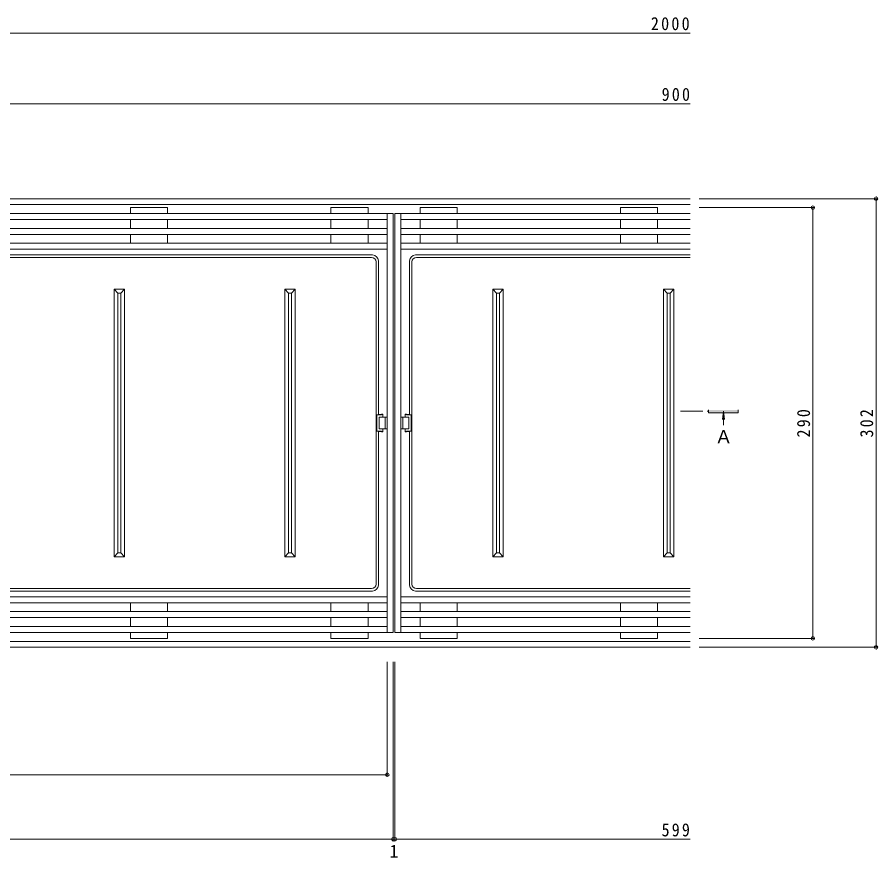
# Model space of a CAD drawing. Units: millimetres at full size, sheet at 1:3. Extents: x -1121 to 1153, y -824 to 816.
# Drawn here: x -542 to 38, y -12 to 554 of the extents above; entities that cross this region are included whole.
import ezdxf
from ezdxf.enums import TextEntityAlignment as Align

# ---------------------------------------------------------------- set-up
doc = ezdxf.new("R2010")
doc.units = ezdxf.units.MM
doc.header["$LTSCALE"] = 3
doc.header["$PDMODE"] = 32
doc.header["$PDSIZE"] = 2.4
doc.linetypes.add('CHAIN1', pattern=[8, 5, -1, 1, -1])
for name, color, linetype, lineweight in [('4-1', 2, 'Continuous', 9), ('4-2', 3, 'Continuous', 9), ('4-4', 7, 'Continuous', 9), ('4-5', 7, 'Continuous', 9)]:
    doc.layers.add(name, color=color, linetype=linetype, lineweight=lineweight)
doc.styles.add('ＭＳ ゴシック', font='')
doc.styles.get('ＭＳ ゴシック').set_extended_font_data('MS Gothic')

msp = doc.modelspace()

# ---------------------------------------------------------------- linework, layer by layer
at = {"layer": '4-1'}
for p, q in [((-88.68, 431.873), (-888.18, 431.873)), ((-88.68, 427.873), (-888.18, 427.873)), ((-888.18, 133.873), (-88.68, 133.873)), ((-888.18, 129.873), (-88.68, 129.873))]:
    msp.add_line(p, q, dxfattribs=at)
at = {"layer": '4-2'}
for p, q in [((-440.68, 425.873), (-465.68, 425.873)), ((-465.68, 425.873), (-465.68, 421.873)), ((-440.68, 425.873), (-440.68, 421.873)), ((-305.68, 425.873), (-330.68, 425.873)), ((-330.68, 425.873), (-330.68, 421.873)), ((-305.68, 425.873), (-305.68, 421.873)), ((-270.68, 425.873), (-245.68, 425.873)), ((-270.68, 425.873), (-270.68, 421.873)), ((-245.68, 425.873), (-245.68, 421.873)), ((-135.68, 425.873), (-110.68, 425.873)), ((-135.68, 425.873), (-135.68, 421.873)), ((-110.68, 425.873), (-110.68, 421.873)), ((-887.68, 421.873), (-288.68, 421.873)), ((-883.68, 417.873), (-292.68, 417.873)), ((-465.68, 417.873), (-465.68, 411.873)), ((-440.68, 417.873), (-440.68, 411.873)), ((-330.68, 417.873), (-330.68, 411.873)), ((-305.68, 417.873), (-305.68, 411.873)), ((-292.68, 139.873), (-292.68, 421.873)), ((-288.68, 139.873), (-288.68, 421.873)), ((-287.68, 421.873), (-88.68, 421.873)), ((-287.68, 139.873), (-287.68, 421.873)), ((-283.68, 139.873), (-283.68, 421.873)), ((-283.68, 417.873), (-88.68, 417.873)), ((-270.68, 417.873), (-270.68, 411.873)), ((-245.68, 417.873), (-245.68, 411.873)), ((-135.68, 417.873), (-135.68, 411.873)), ((-110.68, 417.873), (-110.68, 411.873)), ((-883.68, 411.873), (-292.68, 411.873)), ((-283.68, 411.873), (-88.68, 411.873)), ((-883.68, 407.873), (-292.68, 407.873)), ((-465.68, 407.873), (-465.68, 401.873)), ((-440.68, 407.873), (-440.68, 401.873)), ((-330.68, 407.873), (-330.68, 401.873)), ((-305.68, 407.873), (-305.68, 401.873)), ((-283.68, 407.873), (-88.68, 407.873)), ((-270.68, 407.873), (-270.68, 401.873)), ((-245.68, 407.873), (-245.68, 401.873)), ((-135.68, 407.873), (-135.68, 401.873)), ((-110.68, 407.873), (-110.68, 401.873)), ((-883.68, 401.873), (-292.68, 401.873)), ((-283.68, 401.873), (-88.68, 401.873)), ((-883.68, 397.873), (-292.68, 397.873)), ((-873.663, 394.003), (-302.698, 394.003)), ((-283.68, 397.873), (-88.68, 397.873)), ((-273.662, 394.003), (-88.68, 394.003)), ((-873.091, 392.353), (-303.269, 392.353)), ((-300.269, 389.353), (-300.269, 172.392)), ((-298.698, 390.003), (-298.698, 286.539)), ((-277.662, 390.003), (-277.662, 286.539)), ((-276.091, 389.353), (-276.091, 172.392)), ((-273.091, 392.353), (-88.68, 392.353)), ((-469.68, 370.873), (-476.68, 370.873)), ((-476.68, 370.873), (-474.18, 368.373)), ((-476.68, 190.873), (-476.68, 370.873)), ((-469.68, 370.873), (-472.18, 368.373)), ((-469.68, 190.873), (-469.68, 370.873)), ((-354.68, 370.873), (-361.68, 370.873)), ((-361.68, 370.873), (-359.18, 368.373)), ((-361.68, 190.873), (-361.68, 370.873)), ((-354.68, 370.873), (-357.18, 368.373)), ((-354.68, 190.873), (-354.68, 370.873)), ((-221.68, 370.873), (-214.68, 370.873)), ((-221.68, 370.873), (-219.18, 368.373)), ((-221.68, 190.873), (-221.68, 370.873)), ((-214.68, 370.873), (-217.18, 368.373)), ((-214.68, 190.873), (-214.68, 370.873)), ((-106.68, 370.873), (-99.68, 370.873)), ((-106.68, 370.873), (-104.18, 368.373)), ((-106.68, 190.873), (-106.68, 370.873)), ((-99.68, 370.873), (-102.18, 368.373)), ((-99.68, 190.873), (-99.68, 370.873)), ((-472.18, 368.373), (-474.18, 368.373)), ((-474.18, 193.373), (-474.18, 368.373)), ((-472.18, 193.373), (-472.18, 368.373)), ((-357.18, 368.373), (-359.18, 368.373)), ((-359.18, 193.373), (-359.18, 368.373)), ((-357.18, 193.373), (-357.18, 368.373)), ((-219.18, 368.373), (-217.18, 368.373)), ((-219.18, 193.373), (-219.18, 368.373)), ((-217.18, 193.373), (-217.18, 368.373)), ((-104.18, 368.373), (-102.18, 368.373)), ((-104.18, 193.373), (-104.18, 368.373)), ((-102.18, 193.373), (-102.18, 368.373)), ((-299.698, 275.373), (-299.698, 286.373)), ((-298.18, 276.873), (-298.18, 284.873)), ((-292.68, 284.873), (-298.18, 284.873)), ((-295.69, 286.873), (-295.69, 284.873)), ((-294.18, 276.873), (-294.18, 284.873)), ((-283.68, 284.873), (-278.18, 284.873)), ((-282.18, 276.873), (-282.18, 284.873)), ((-280.67, 286.873), (-280.67, 284.873)), ((-278.18, 276.873), (-278.18, 284.873)), ((-276.662, 275.373), (-276.662, 286.373)), ((-298.698, 171.742), (-298.698, 275.207)), ((-292.68, 276.873), (-298.18, 276.873)), ((-295.69, 274.873), (-295.69, 276.873)), ((-283.68, 276.873), (-278.18, 276.873)), ((-280.67, 274.873), (-280.67, 276.873)), ((-277.662, 171.742), (-277.662, 275.207)), ((-476.68, 190.873), (-474.18, 193.373)), ((-472.18, 193.373), (-474.18, 193.373)), ((-469.68, 190.873), (-472.18, 193.373)), ((-361.68, 190.873), (-359.18, 193.373)), ((-357.18, 193.373), (-359.18, 193.373)), ((-354.68, 190.873), (-357.18, 193.373)), ((-221.68, 190.873), (-219.18, 193.373)), ((-219.18, 193.373), (-217.18, 193.373)), ((-214.68, 190.873), (-217.18, 193.373)), ((-106.68, 190.873), (-104.18, 193.373)), ((-104.18, 193.373), (-102.18, 193.373)), ((-99.68, 190.873), (-102.18, 193.373)), ((-469.68, 190.873), (-476.68, 190.873)), ((-354.68, 190.873), (-361.68, 190.873)), ((-221.68, 190.873), (-214.68, 190.873)), ((-106.68, 190.873), (-99.68, 190.873)), ((-873.091, 169.393), (-303.269, 169.393)), ((-273.091, 169.393), (-88.68, 169.393)), ((-883.68, 163.873), (-292.68, 163.873)), ((-873.663, 167.742), (-302.698, 167.742)), ((-283.68, 163.873), (-88.68, 163.873)), ((-273.662, 167.742), (-88.68, 167.742)), ((-883.68, 159.873), (-292.68, 159.873)), ((-465.68, 153.873), (-465.68, 159.873)), ((-440.68, 153.873), (-440.68, 159.873)), ((-330.68, 153.873), (-330.68, 159.873)), ((-305.68, 153.873), (-305.68, 159.873)), ((-283.68, 159.873), (-88.68, 159.873)), ((-270.68, 153.873), (-270.68, 159.873)), ((-245.68, 153.873), (-245.68, 159.873)), ((-135.68, 153.873), (-135.68, 159.873)), ((-110.68, 153.873), (-110.68, 159.873)), ((-883.68, 153.873), (-292.68, 153.873)), ((-283.68, 153.873), (-88.68, 153.873)), ((-883.68, 149.873), (-292.68, 149.873)), ((-465.68, 143.873), (-465.68, 149.873)), ((-440.68, 143.873), (-440.68, 149.873)), ((-330.68, 143.873), (-330.68, 149.873)), ((-305.68, 143.873), (-305.68, 149.873)), ((-283.68, 149.873), (-88.68, 149.873)), ((-270.68, 143.873), (-270.68, 149.873)), ((-245.68, 143.873), (-245.68, 149.873)), ((-135.68, 143.873), (-135.68, 149.873)), ((-110.68, 143.873), (-110.68, 149.873)), ((-887.68, 139.873), (-288.68, 139.873)), ((-883.68, 143.873), (-292.68, 143.873)), ((-465.68, 135.873), (-465.68, 139.873)), ((-440.68, 135.873), (-440.68, 139.873)), ((-330.68, 135.873), (-330.68, 139.873)), ((-305.68, 135.873), (-305.68, 139.873)), ((-287.68, 139.873), (-88.68, 139.873)), ((-283.68, 143.873), (-88.68, 143.873)), ((-270.68, 135.873), (-270.68, 139.873)), ((-245.68, 135.873), (-245.68, 139.873)), ((-135.68, 135.873), (-135.68, 139.873)), ((-110.68, 135.873), (-110.68, 139.873)), ((-440.68, 135.873), (-465.68, 135.873)), ((-305.68, 135.873), (-330.68, 135.873)), ((-270.68, 135.873), (-245.68, 135.873)), ((-135.68, 135.873), (-110.68, 135.873))]:
    msp.add_line(p, q, dxfattribs=at)
for points in [[(-295.69, 286.873), (-296.69, 286.373), (-299.698, 286.373), (-296.69, 286.873)], [(-280.67, 286.873), (-279.67, 286.373), (-276.662, 286.373), (-279.67, 286.873)], [(-295.69, 274.873), (-296.69, 275.373), (-299.698, 275.373), (-296.69, 274.873)], [(-280.67, 274.873), (-279.67, 275.373), (-276.662, 275.373), (-279.67, 274.873)]]:
    msp.add_lwpolyline(points, close=True, dxfattribs=at)
for centre, radius, start, end in [((-302.698, 390.003), 4, 0, 90), ((-273.662, 390.003), 4, 90, 180), ((-303.269, 389.353), 3, 0, 90), ((-273.091, 389.353), 3, 90, 180), ((-303.269, 172.392), 3, 270, 0), ((-302.698, 171.742), 4, 270, 0), ((-273.662, 171.742), 4, 180, 270), ((-273.091, 172.392), 3, 180, 270)]:
    msp.add_arc(centre, radius, start, end, dxfattribs=at)
at = {"layer": '4-4'}
for p, q in [((-888.18, 543.387), (-88.68, 543.387)), ((-788.18, 495.79), (-88.68, 495.79)), ((37.234, 431.873), (-82.68, 431.873)), ((36.334, 431.873), (36.334, 129.873)), ((-5.268, 425.873), (-82.68, 425.873)), ((-6.168, 425.873), (-6.168, 135.873)), ((-5.268, 135.873), (-82.68, 135.873)), ((37.234, 129.873), (-82.68, 129.873)), ((-292.68, 43.197), (-292.68, 119.984)), ((-288.68, -0.235), (-288.68, 119.984)), ((-287.68, -0.235), (-287.68, 119.984)), ((-883.68, 44.097), (-292.68, 44.097)), ((-887.68, 0.665), (-288.68, 0.665)), ((-288.68, 0.665), (-287.68, 0.665)), ((-287.68, 0.665), (-88.68, 0.665))]:
    msp.add_line(p, q, dxfattribs=at)
for p in [(36.334, 431.873), (-6.168, 425.873), (-6.168, 135.873), (36.334, 129.873), (-292.68, 44.097), (-288.68, 0.665), (-287.68, 0.665)]:
    msp.add_point(p, dxfattribs=at)
at = {"layer": '4-5', "color": 4}
for p, q in [((-56.384, 289.727), (-56.384, 287.727)), ((-66.322, 288.727), (-67.057, 283.142)), ((-66.322, 288.727), (-65.587, 283.142))]:
    msp.add_line(p, q, dxfattribs=at)
at = {"layer": '4-5', "color": 4, "linetype": 'CHAIN1'}
msp.add_line((-95.36, 288.727), (-76.384, 288.727), dxfattribs=at)
at = {"layer": '4-5', "color": 4}
for points in [[(-56.384, 287.727), (-76.384, 287.727), (-76.384, 289.727)], [(-66.322, 288.727), (-66.322, 279.88), (-66.322, 279.324)]]:
    msp.add_lwpolyline(points, dxfattribs=at)
msp.add_solid([(-76.384, 289.727), (-76.384, 287.727), (-56.384, 289.727), (-56.384, 287.727)], dxfattribs=at)

# ---------------------------------------------------------------- texts
at = {"layer": '4-4', "color": 2, "style": 'ＭＳ ゴシック'}
msp.add_text('1', height=8.798, dxfattribs=at).set_placement((-291.18, -14.457), align=Align.BOTTOM_LEFT)
at = {"layer": '4-4', "color": 2, "char_height": 8.798, "attachment_point": 7, "style": 'ＭＳ ゴシック'}
for s, insert in [('\\T1.28;\\W0.9;2000', (-115.22, 545.187)), ('\\T1.27;\\W0.9;900', (-107.984, 497.59)), ('\\T1.27;\\W0.9;599', (-108.042, 2.465))]:
    msp.add_mtext(s, dxfattribs=dict(at, insert=insert))
at = {"layer": '4-4', "color": 2, "char_height": 8.798, "attachment_point": 7, "rotation": 90, "style": 'ＭＳ ゴシック'}
for s, insert in [('\\T1.27;\\W0.9;290', (-7.968, 271.123)), ('\\T1.27;\\W0.9;302', (34.534, 271.123))]:
    msp.add_mtext(s, dxfattribs=dict(at, insert=insert))
at = {"layer": '4-5', "color": 2, "style": 'ＭＳ ゴシック'}
msp.add_text('Ａ', height=8.798, dxfattribs=at).set_placement((-72.229, 264.6), align=Align.BOTTOM_LEFT)

doc.saveas('drawing.dxf')
